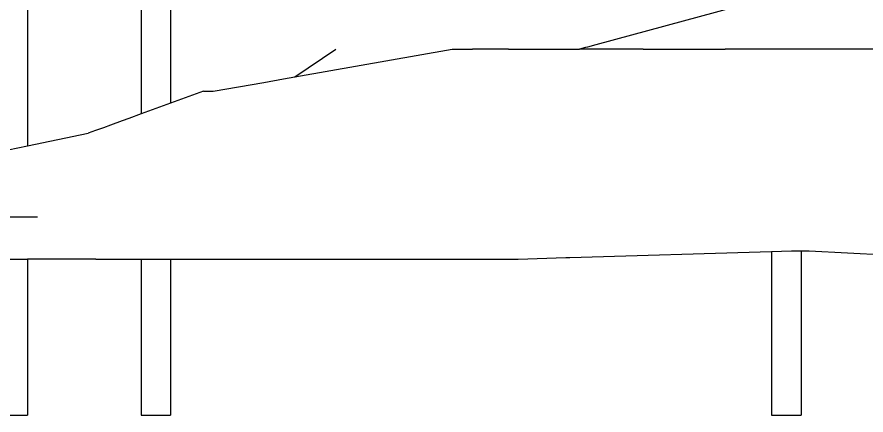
# Model space of a CAD drawing. Extents: x -53 to 53, y -13 to 12.
# Drawn here: x -25.52 to -5.32, y -12.97 to -3.5 of the extents above; entities that cross this region are included whole.
import ezdxf

# ---------------------------------------------------------------- set-up
doc = ezdxf.new("R2010")
doc.units = 0
doc.layers.get('0').update_dxf_attribs({"linetype": 'CONTINUOUS'})
doc.layers.add('SECTIONCUTEDGES', color=7, linetype='CONTINUOUS')

msp = doc.modelspace()

# ---------------------------------------------------------------- linework, layer by layer
for p, q in [((-22.566, -2.974), (-22.566, -3.845)), ((-21.866, -2.974), (-21.866, -3.509)), ((-25.266, -3.267), (-25.266, -4.111)), ((-8.442, -3.267), (-11.746, -4.162)), ((-21.866, -3.509), (-21.866, -4.1)), ((-22.566, -3.845), (-22.566, -5.257)), ((-25.266, -4.111), (-25.266, -4.267)), ((-21.866, -4.1), (-21.866, -4.74)), ((-11.989, -4.228), (-12.132, -4.267)), ((-11.948, -4.217), (-11.989, -4.228)), ((-11.746, -4.162), (-11.948, -4.217)), ((-25.266, -4.267), (-25.266, -4.887)), ((-18.906, -4.924), (-17.932, -4.267)), ((-18.906, -4.924), (-15.162, -4.267)), ((-15.162, -4.267), (-14.682, -4.267)), ((-13.822, -4.267), (-14.682, -4.267)), ((-13.822, -4.267), (-12.132, -4.267)), ((-10.622, -4.267), (-12.132, -4.267)), ((-10.622, -4.267), (-8.672, -4.267)), ((-3.772, -4.267), (-8.672, -4.267)), ((-21.866, -4.74), (-21.866, -4.91)), ((-25.266, -4.887), (-25.266, -5.649)), ((-21.866, -4.91), (-21.866, -5.553)), ((-19.647, -5.055), (-19.178, -4.972)), ((-19.178, -4.972), (-18.906, -4.924)), ((-20.852, -5.267), (-19.647, -5.055)), ((-22.566, -5.257), (-22.566, -5.262)), ((-22.566, -5.262), (-22.566, -5.621)), ((-21.082, -5.267), (-21.866, -5.553)), ((-21.082, -5.267), (-20.852, -5.267)), ((-25.266, -5.649), (-25.266, -6.267)), ((-21.866, -5.553), (-22.566, -5.808)), ((-22.566, -5.621), (-22.566, -5.808)), ((-22.566, -5.808), (-22.854, -5.913)), ((-23.017, -5.973), (-23.289, -6.072)), ((-22.854, -5.913), (-23.017, -5.973)), ((-23.647, -6.203), (-23.822, -6.267)), ((-23.46, -6.135), (-23.647, -6.203)), ((-23.289, -6.072), (-23.46, -6.135)), ((-25.266, -6.267), (-25.266, -6.563)), ((-25.266, -6.563), (-23.822, -6.267)), ((-25.966, -6.707), (-25.266, -6.563)), ((-25.032, -8.267), (-26.742, -8.267)), ((-7.566, -9.079), (-7.566, -12.974)), ((-6.866, -9.065), (-6.866, -12.974)), ((-25.266, -9.267), (-25.266, -12.974)), ((-22.566, -9.267), (-22.566, -12.974)), ((-21.866, -9.267), (-21.866, -12.974)), ((-25.966, -12.974), (-25.266, -12.974)), ((-22.566, -12.974), (-21.866, -12.974)), ((-7.566, -12.974), (-6.866, -12.974))]:
    msp.add_line(p, q)
at = {"layer": 'SECTIONCUTEDGES'}
for p, q in [((-12.365, -9.224), (-7.566, -9.079)), ((-7.566, -9.079), (-7.089, -9.065)), ((-7.089, -9.065), (-6.866, -9.065)), ((-6.866, -9.065), (-6.669, -9.064)), ((-6.669, -9.064), (-2.75, -9.267)), ((-25.852, -9.267), (-25.266, -9.267)), ((-23.642, -9.267), (-25.266, -9.267)), ((-23.642, -9.267), (-22.566, -9.267)), ((-22.566, -9.267), (-21.866, -9.267)), ((-21.866, -9.267), (-21.692, -9.267)), ((-21.692, -9.267), (-18.492, -9.267)), ((-18.492, -9.267), (-16.672, -9.267)), ((-16.672, -9.267), (-14.612, -9.267)), ((-14.612, -9.267), (-13.593, -9.267)), ((-13.593, -9.267), (-12.463, -9.224)), ((-12.463, -9.224), (-12.365, -9.224))]:
    msp.add_line(p, q, dxfattribs=at)

doc.saveas('drawing.dxf')
